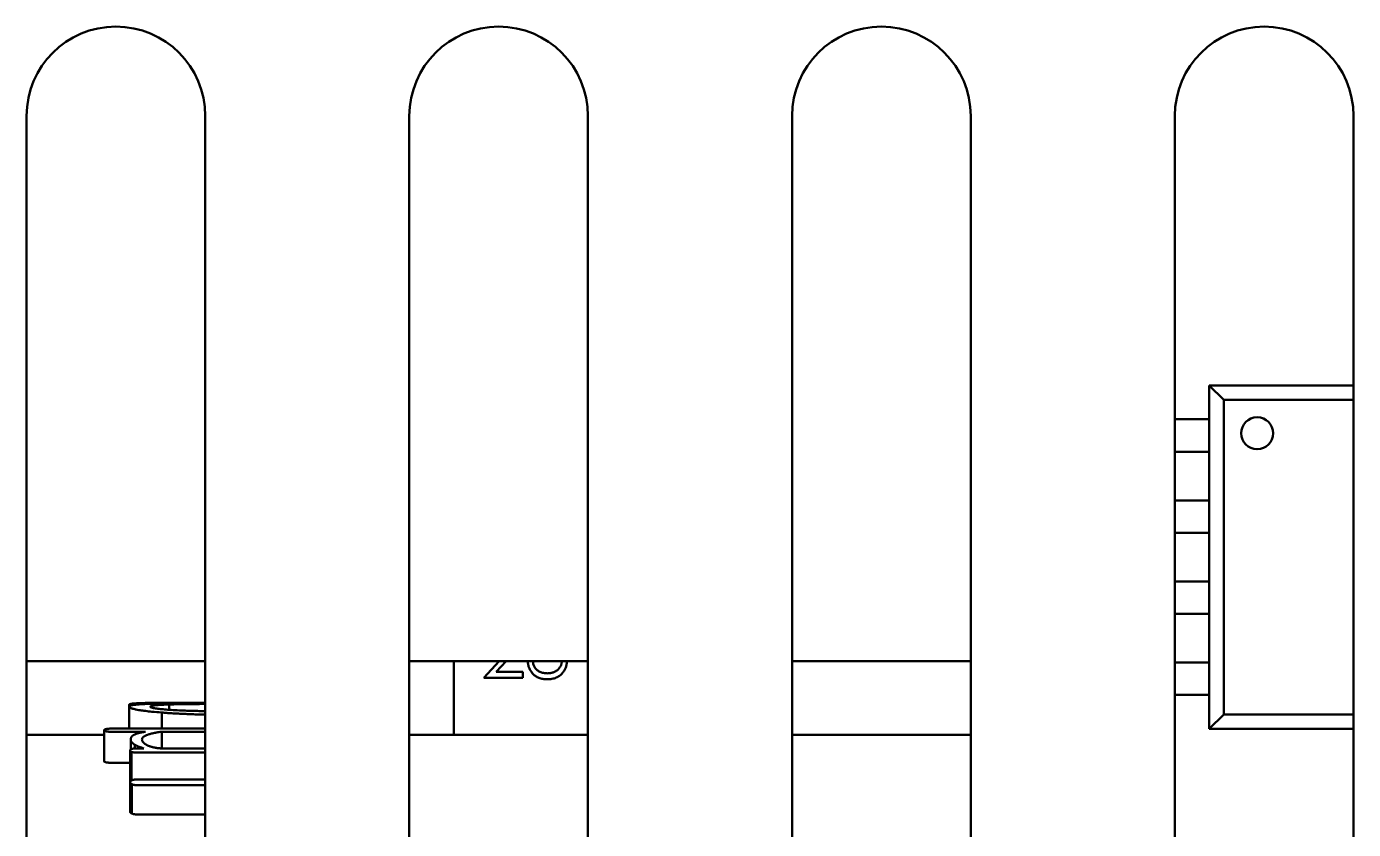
# Model space of a CAD drawing. Header units: millimetres. Extents: x 2121 to 4904, y 892 to 1933.
# Drawn here: x 2774.78 to 2805.98, y 1436.87 to 1455.73 of the extents above; entities that cross this region are included whole.
import ezdxf

# ---------------------------------------------------------------- set-up
doc = ezdxf.new("R2010")
doc.units = ezdxf.units.MM
doc.header["$LTSCALE"] = 1.8
doc.layers.add('외형선(ISO)', color=7, linetype='Continuous', lineweight=50)

msp = doc.modelspace()

# ---------------------------------------------------------------- linework, layer by layer
at = {"layer": '외형선(ISO)', "color": 7}
for p, q in [((2774.779, 1386.133), (2774.779, 1453.633)), ((2778.979, 1453.633), (2778.979, 1386.133)), ((2783.779, 1386.133), (2783.779, 1453.633)), ((2787.979, 1453.633), (2787.979, 1386.133)), ((2792.779, 1386.133), (2792.779, 1453.633)), ((2796.979, 1453.633), (2796.979, 1386.133)), ((2801.779, 1386.133), (2801.779, 1453.633)), ((2805.979, 1453.633), (2805.979, 1386.133)), ((2802.589, 1447.303), (2805.979, 1447.303)), ((2802.589, 1439.233), (2802.589, 1447.303)), ((2802.589, 1447.303), (2802.93, 1446.961)), ((2805.979, 1446.961), (2802.93, 1446.961)), ((2802.93, 1446.961), (2802.93, 1439.574)), ((2801.779, 1446.506), (2802.289, 1446.506)), ((2802.589, 1446.506), (2802.289, 1446.506)), ((2801.779, 1445.744), (2802.289, 1445.744)), ((2802.589, 1445.744), (2802.289, 1445.744)), ((2801.779, 1444.601), (2802.289, 1444.601)), ((2802.589, 1444.601), (2802.289, 1444.601)), ((2801.779, 1443.839), (2802.289, 1443.839)), ((2802.589, 1443.839), (2802.289, 1443.839)), ((2801.779, 1442.696), (2802.289, 1442.696)), ((2802.589, 1442.696), (2802.289, 1442.696)), ((2801.779, 1441.934), (2802.289, 1441.934)), ((2802.589, 1441.934), (2802.289, 1441.934)), ((2774.779, 1440.824), (2778.979, 1440.824)), ((2783.779, 1440.824), (2787.979, 1440.824)), ((2784.829, 1439.094), (2784.829, 1440.824)), ((2785.529, 1440.434), (2785.895, 1440.824)), ((2786.054, 1440.824), (2785.818, 1440.572)), ((2792.779, 1440.824), (2796.979, 1440.824)), ((2785.818, 1440.572), (2786.446, 1440.572)), ((2786.446, 1440.572), (2786.446, 1440.434)), ((2801.779, 1440.791), (2802.289, 1440.791)), ((2802.589, 1440.791), (2802.289, 1440.791)), ((2786.446, 1440.434), (2785.529, 1440.434)), ((2801.779, 1440.029), (2802.289, 1440.029)), ((2802.589, 1440.029), (2802.289, 1440.029)), ((2777.189, 1439.753), (2777.189, 1439.796)), ((2777.189, 1439.239), (2777.189, 1439.753)), ((2777.963, 1439.239), (2777.963, 1439.617)), ((2778.123, 1439.844), (2778.979, 1439.844)), ((2778.132, 1439.682), (2778.132, 1439.807)), ((2802.589, 1439.233), (2802.93, 1439.574)), ((2802.93, 1439.574), (2805.979, 1439.574)), ((2774.779, 1439.094), (2776.601, 1439.094)), ((2776.601, 1438.473), (2776.601, 1439.202)), ((2777.227, 1438.749), (2777.227, 1438.986)), ((2777.956, 1438.774), (2777.956, 1439.165)), ((2783.779, 1439.094), (2787.979, 1439.094)), ((2792.779, 1439.094), (2796.979, 1439.094)), ((2805.979, 1439.233), (2802.589, 1439.233)), ((2777.212, 1438.013), (2777.212, 1438.727)), ((2777.246, 1438.02), (2777.246, 1438.692)), ((2777.325, 1438.773), (2777.325, 1438.86)), ((2777.212, 1438.437), (2776.773, 1438.437)), ((2777.212, 1437.289), (2777.212, 1437.979)), ((2777.256, 1437.244), (2777.256, 1437.932)), ((2778.979, 1437.223), (2777.375, 1437.223))]:
    msp.add_line(p, q, dxfattribs=at)
msp.add_circle((2803.714, 1446.178), 0.375, dxfattribs=at)
for centre in [(2776.879, 1453.633), (2785.879, 1453.633), (2794.879, 1453.633), (2803.879, 1453.633)]:
    msp.add_arc(centre, 2.1, 0, 180, dxfattribs=at)
for points in [[(2786.567, 1440.816), (2786.567, 1440.819), (2786.567, 1440.821), (2786.567, 1440.824)], [(2786.689, 1440.824), (2786.689, 1440.82), (2786.689, 1440.816), (2786.688, 1440.812)], [(2778.976, 1439.844), (2778.977, 1439.844), (2778.978, 1439.844), (2778.979, 1439.844)], [(2778.979, 1439.239), (2778.244, 1439.239), (2777.508, 1439.239), (2776.773, 1439.239)], [(2777.956, 1439.165), (2778.297, 1439.165), (2778.638, 1439.165), (2778.979, 1439.165)], [(2777.36, 1438.676), (2777.899, 1438.676), (2778.439, 1438.676), (2778.979, 1438.676)], [(2778.979, 1438.774), (2778.634, 1438.774), (2778.29, 1438.774), (2777.946, 1438.774)], [(2778.979, 1438.044), (2778.444, 1438.044), (2777.909, 1438.044), (2777.375, 1438.044)], [(2777.375, 1437.91), (2777.909, 1437.91), (2778.444, 1437.91), (2778.979, 1437.91)]]:
    msp.add_open_spline(points, degree=3, dxfattribs=at)
for points, knots in [([(2787.025, 1440.537), (2787.038, 1440.538), (2787.063, 1440.538), (2787.098, 1440.542), (2787.132, 1440.549), (2787.164, 1440.559), (2787.194, 1440.57), (2787.222, 1440.585), (2787.248, 1440.603), (2787.272, 1440.623), (2787.293, 1440.645), (2787.312, 1440.668), (2787.328, 1440.692), (2787.341, 1440.716), (2787.351, 1440.742), (2787.358, 1440.769), (2787.363, 1440.796), (2787.363, 1440.815), (2787.363, 1440.824)], [0, 0, 0, 0, 0.0765589, 0.1491614, 0.2188268, 0.2855671, 0.3503131, 0.4141252, 0.4771792, 0.540368, 0.6022024, 0.6620337, 0.7199344, 0.7759074, 0.8311149, 0.8866674, 0.9425524, 0.9998452, 0.9998452, 0.9998452, 0.9998452]), ([(2787.484, 1440.824), (2787.484, 1440.812), (2787.484, 1440.787), (2787.479, 1440.75), (2787.471, 1440.713), (2787.46, 1440.677), (2787.445, 1440.643), (2787.427, 1440.61), (2787.407, 1440.577), (2787.391, 1440.557), (2787.382, 1440.547)], [0.0082514, 0.0082514, 0.0082514, 0.0082514, 0.1281582, 0.2536731, 0.3773253, 0.4993846, 0.6229184, 0.7458394, 0.8713953, 1, 1, 1, 1]), ([(2787.024, 1440.399), (2787.006, 1440.399), (2786.971, 1440.4), (2786.919, 1440.406), (2786.871, 1440.416), (2786.827, 1440.43), (2786.785, 1440.449), (2786.748, 1440.471), (2786.713, 1440.498), (2786.683, 1440.528), (2786.656, 1440.561), (2786.632, 1440.595), (2786.612, 1440.63), (2786.596, 1440.665), (2786.583, 1440.702), (2786.574, 1440.739), (2786.568, 1440.777), (2786.568, 1440.803), (2786.567, 1440.816)], [0, 0, 0, 0, 0.078556, 0.152863, 0.22356, 0.290375, 0.355403, 0.418291, 0.480389, 0.543073, 0.604924, 0.664398, 0.721943, 0.778375, 0.83383, 0.888861, 0.944089, 1, 1, 1, 1]), ([(2786.688, 1440.812), (2786.689, 1440.8), (2786.69, 1440.775), (2786.698, 1440.74), (2786.712, 1440.705), (2786.73, 1440.672), (2786.753, 1440.642), (2786.781, 1440.615), (2786.813, 1440.591), (2786.849, 1440.572), (2786.889, 1440.556), (2786.932, 1440.546), (2786.978, 1440.538), (2787.009, 1440.538), (2787.025, 1440.537)], [0, 0, 0, 0, 0.074898, 0.148596, 0.224471, 0.302323, 0.381919, 0.461149, 0.542417, 0.626716, 0.714597, 0.804903, 0.900127, 1, 1, 1, 1]), ([(2787.382, 1440.547), (2787.372, 1440.535), (2787.35, 1440.512), (2787.314, 1440.481), (2787.274, 1440.456), (2787.23, 1440.435), (2787.183, 1440.419), (2787.133, 1440.407), (2787.08, 1440.4), (2787.043, 1440.399), (2787.024, 1440.399)], [0, 0, 0, 0, 0.119283, 0.237093, 0.354796, 0.474576, 0.59746, 0.724926, 0.858883, 1, 1, 1, 1]), ([(2777.189, 1439.796), (2777.189, 1439.798), (2777.19, 1439.801), (2777.192, 1439.803), (2777.194, 1439.806), (2777.198, 1439.808), (2777.202, 1439.81), (2777.204, 1439.811), (2777.206, 1439.812), (2777.209, 1439.813), (2777.214, 1439.815), (2777.221, 1439.817), (2777.228, 1439.819), (2777.232, 1439.82), (2777.236, 1439.821), (2777.24, 1439.821), (2777.249, 1439.823), (2777.258, 1439.825), (2777.269, 1439.826), (2777.274, 1439.827), (2777.28, 1439.827), (2777.286, 1439.828), (2777.297, 1439.829), (2777.31, 1439.83), (2777.324, 1439.832), (2777.331, 1439.832), (2777.338, 1439.833), (2777.346, 1439.833), (2777.36, 1439.834), (2777.376, 1439.835), (2777.393, 1439.836), (2777.402, 1439.836), (2777.411, 1439.837), (2777.42, 1439.837), (2777.447, 1439.838), (2777.476, 1439.839), (2777.508, 1439.84), (2777.551, 1439.841), (2777.598, 1439.842), (2777.649, 1439.843)], [0, 0, 0, 0, 0.083333, 0.083333, 0.083333, 0.166667, 0.166667, 0.166667, 0.208333, 0.208333, 0.208333, 0.291667, 0.291667, 0.291667, 0.333333, 0.333333, 0.333333, 0.416667, 0.416667, 0.416667, 0.458333, 0.458333, 0.458333, 0.541667, 0.541667, 0.541667, 0.583333, 0.583333, 0.583333, 0.666667, 0.666667, 0.666667, 0.708333, 0.708333, 0.708333, 0.833333, 0.833333, 0.833333, 1, 1, 1, 1]), ([(2777.919, 1439.828), (2777.878, 1439.827), (2777.84, 1439.826), (2777.802, 1439.825), (2777.765, 1439.824), (2777.73, 1439.823), (2777.696, 1439.822), (2777.679, 1439.822), (2777.663, 1439.821), (2777.647, 1439.821), (2777.614, 1439.819), (2777.584, 1439.818), (2777.555, 1439.817), (2777.541, 1439.816), (2777.527, 1439.815), (2777.514, 1439.814), (2777.486, 1439.813), (2777.461, 1439.811), (2777.437, 1439.81), (2777.426, 1439.809), (2777.414, 1439.808), (2777.403, 1439.807), (2777.381, 1439.805), (2777.361, 1439.803), (2777.342, 1439.801), (2777.333, 1439.8), (2777.324, 1439.799), (2777.316, 1439.798), (2777.299, 1439.796), (2777.284, 1439.793), (2777.27, 1439.791), (2777.264, 1439.789), (2777.257, 1439.788), (2777.251, 1439.787), (2777.234, 1439.783), (2777.22, 1439.779), (2777.209, 1439.774), (2777.196, 1439.768), (2777.189, 1439.761), (2777.189, 1439.753)], [0, 0, 0, 0, 0.083333, 0.083333, 0.083333, 0.166667, 0.166667, 0.166667, 0.208333, 0.208333, 0.208333, 0.291667, 0.291667, 0.291667, 0.333333, 0.333333, 0.333333, 0.416667, 0.416667, 0.416667, 0.458333, 0.458333, 0.458333, 0.541667, 0.541667, 0.541667, 0.583333, 0.583333, 0.583333, 0.666667, 0.666667, 0.666667, 0.708333, 0.708333, 0.708333, 0.833333, 0.833333, 0.833333, 1, 1, 1, 1]), ([(2777.189, 1439.753), (2777.189, 1439.749), (2777.191, 1439.745), (2777.195, 1439.741), (2777.198, 1439.738), (2777.204, 1439.734), (2777.211, 1439.73), (2777.214, 1439.728), (2777.218, 1439.726), (2777.223, 1439.724), (2777.232, 1439.72), (2777.242, 1439.716), (2777.255, 1439.712), (2777.261, 1439.71), (2777.268, 1439.708), (2777.275, 1439.706), (2777.289, 1439.702), (2777.306, 1439.698), (2777.323, 1439.694), (2777.332, 1439.692), (2777.342, 1439.69), (2777.352, 1439.688), (2777.371, 1439.684), (2777.393, 1439.68), (2777.416, 1439.676), (2777.428, 1439.674), (2777.44, 1439.672), (2777.452, 1439.67), (2777.478, 1439.667), (2777.504, 1439.663), (2777.533, 1439.659), (2777.547, 1439.657), (2777.562, 1439.655), (2777.577, 1439.653), (2777.623, 1439.648), (2777.673, 1439.642), (2777.726, 1439.637), (2777.798, 1439.63), (2777.877, 1439.623), (2777.963, 1439.617)], [0, 0, 0, 0, 0.083333, 0.083333, 0.083333, 0.166667, 0.166667, 0.166667, 0.208333, 0.208333, 0.208333, 0.291667, 0.291667, 0.291667, 0.333333, 0.333333, 0.333333, 0.416667, 0.416667, 0.416667, 0.458333, 0.458333, 0.458333, 0.541667, 0.541667, 0.541667, 0.583333, 0.583333, 0.583333, 0.666667, 0.666667, 0.666667, 0.708333, 0.708333, 0.708333, 0.833333, 0.833333, 0.833333, 1, 1, 1, 1]), ([(2777.649, 1439.843), (2777.675, 1439.843), (2777.702, 1439.843), (2777.73, 1439.843), (2777.757, 1439.844), (2777.786, 1439.844), (2777.816, 1439.844), (2777.831, 1439.844), (2777.846, 1439.844), (2777.861, 1439.844), (2777.892, 1439.844), (2777.923, 1439.844), (2777.956, 1439.844), (2777.972, 1439.844), (2777.988, 1439.844), (2778.005, 1439.844), (2778.038, 1439.844), (2778.072, 1439.844), (2778.107, 1439.844), (2778.125, 1439.844), (2778.143, 1439.844), (2778.161, 1439.844), (2778.197, 1439.844), (2778.234, 1439.844), (2778.271, 1439.844), (2778.29, 1439.844), (2778.309, 1439.844), (2778.329, 1439.844), (2778.367, 1439.844), (2778.407, 1439.844), (2778.447, 1439.844), (2778.468, 1439.844), (2778.488, 1439.844), (2778.509, 1439.844), (2778.571, 1439.844), (2778.635, 1439.844), (2778.701, 1439.844), (2778.789, 1439.844), (2778.881, 1439.844), (2778.976, 1439.844)], [0, 0, 0, 0, 0.083333, 0.083333, 0.083333, 0.166667, 0.166667, 0.166667, 0.208333, 0.208333, 0.208333, 0.291667, 0.291667, 0.291667, 0.333333, 0.333333, 0.333333, 0.416667, 0.416667, 0.416667, 0.458333, 0.458333, 0.458333, 0.541667, 0.541667, 0.541667, 0.583333, 0.583333, 0.583333, 0.666667, 0.666667, 0.666667, 0.708333, 0.708333, 0.708333, 0.833333, 0.833333, 0.833333, 1, 1, 1, 1]), ([(2777.689, 1439.753), (2777.689, 1439.758), (2777.693, 1439.762), (2777.701, 1439.766), (2777.704, 1439.767), (2777.706, 1439.768), (2777.708, 1439.769), (2777.714, 1439.771), (2777.72, 1439.773), (2777.727, 1439.775), (2777.73, 1439.776), (2777.734, 1439.776), (2777.738, 1439.777), (2777.747, 1439.779), (2777.756, 1439.781), (2777.766, 1439.782), (2777.771, 1439.783), (2777.777, 1439.784), (2777.782, 1439.785), (2777.793, 1439.786), (2777.806, 1439.788), (2777.819, 1439.789), (2777.826, 1439.79), (2777.833, 1439.79), (2777.84, 1439.791), (2777.854, 1439.792), (2777.869, 1439.794), (2777.886, 1439.795), (2777.894, 1439.795), (2777.903, 1439.796), (2777.911, 1439.796), (2777.937, 1439.798), (2777.966, 1439.8), (2777.997, 1439.801), (2778.037, 1439.803), (2778.083, 1439.805), (2778.132, 1439.807)], [0, 0, 0, 0, 0.166667, 0.166667, 0.166667, 0.208333, 0.208333, 0.208333, 0.291667, 0.291667, 0.291667, 0.333333, 0.333333, 0.333333, 0.416667, 0.416667, 0.416667, 0.458333, 0.458333, 0.458333, 0.541667, 0.541667, 0.541667, 0.583333, 0.583333, 0.583333, 0.666667, 0.666667, 0.666667, 0.708333, 0.708333, 0.708333, 0.833333, 0.833333, 0.833333, 1, 1, 1, 1]), ([(2778.226, 1439.676), (2778.167, 1439.68), (2778.112, 1439.683), (2778.062, 1439.687), (2778.05, 1439.688), (2778.038, 1439.689), (2778.026, 1439.69), (2778.002, 1439.692), (2777.98, 1439.694), (2777.959, 1439.696), (2777.948, 1439.697), (2777.938, 1439.698), (2777.928, 1439.699), (2777.908, 1439.701), (2777.889, 1439.703), (2777.872, 1439.705), (2777.863, 1439.706), (2777.855, 1439.707), (2777.847, 1439.709), (2777.831, 1439.711), (2777.816, 1439.713), (2777.802, 1439.715), (2777.795, 1439.716), (2777.789, 1439.717), (2777.782, 1439.718), (2777.77, 1439.721), (2777.759, 1439.723), (2777.749, 1439.725), (2777.744, 1439.726), (2777.739, 1439.727), (2777.735, 1439.729), (2777.726, 1439.731), (2777.719, 1439.733), (2777.712, 1439.736), (2777.709, 1439.737), (2777.707, 1439.738), (2777.704, 1439.739), (2777.699, 1439.741), (2777.695, 1439.744), (2777.693, 1439.746), (2777.69, 1439.748), (2777.689, 1439.751), (2777.689, 1439.753)], [0, 0, 0, 0, 0.166667, 0.166667, 0.166667, 0.208333, 0.208333, 0.208333, 0.291667, 0.291667, 0.291667, 0.333333, 0.333333, 0.333333, 0.416667, 0.416667, 0.416667, 0.458333, 0.458333, 0.458333, 0.541667, 0.541667, 0.541667, 0.583333, 0.583333, 0.583333, 0.666667, 0.666667, 0.666667, 0.708333, 0.708333, 0.708333, 0.791667, 0.791667, 0.791667, 0.833333, 0.833333, 0.833333, 0.916667, 0.916667, 0.916667, 1, 1, 1, 1]), ([(2778.979, 1439.838), (2778.949, 1439.838), (2778.92, 1439.838), (2778.891, 1439.838), (2778.864, 1439.838), (2778.837, 1439.838), (2778.81, 1439.838), (2778.756, 1439.837), (2778.704, 1439.837), (2778.653, 1439.837), (2778.628, 1439.837), (2778.602, 1439.836), (2778.577, 1439.836), (2778.527, 1439.836), (2778.479, 1439.836), (2778.431, 1439.835), (2778.408, 1439.835), (2778.384, 1439.835), (2778.361, 1439.835), (2778.292, 1439.834), (2778.225, 1439.833), (2778.161, 1439.832), (2778.075, 1439.831), (2777.995, 1439.83), (2777.919, 1439.828)], [0.372648, 0.372648, 0.372648, 0.372648, 0.4166667, 0.4166667, 0.4166667, 0.4583333, 0.4583333, 0.4583333, 0.5416667, 0.5416667, 0.5416667, 0.5833333, 0.5833333, 0.5833333, 0.6666667, 0.6666667, 0.6666667, 0.7083333, 0.7083333, 0.7083333, 0.8333333, 0.8333333, 0.8333333, 1, 1, 1, 1]), ([(2777.963, 1439.617), (2777.998, 1439.614), (2778.035, 1439.611), (2778.074, 1439.608), (2778.112, 1439.605), (2778.151, 1439.603), (2778.192, 1439.6), (2778.213, 1439.599), (2778.233, 1439.597), (2778.254, 1439.596), (2778.296, 1439.594), (2778.34, 1439.591), (2778.384, 1439.589), (2778.407, 1439.588), (2778.429, 1439.587), (2778.452, 1439.586), (2778.498, 1439.584), (2778.545, 1439.582), (2778.594, 1439.58), (2778.618, 1439.579), (2778.643, 1439.578), (2778.668, 1439.577), (2778.717, 1439.575), (2778.768, 1439.574), (2778.821, 1439.572), (2778.847, 1439.572), (2778.873, 1439.571), (2778.9, 1439.57), (2778.926, 1439.57), (2778.952, 1439.569), (2778.979, 1439.568)], [0, 0, 0, 0, 0.0833333, 0.0833333, 0.0833333, 0.1666667, 0.1666667, 0.1666667, 0.2083333, 0.2083333, 0.2083333, 0.2916667, 0.2916667, 0.2916667, 0.3333333, 0.3333333, 0.3333333, 0.4166667, 0.4166667, 0.4166667, 0.4583333, 0.4583333, 0.4583333, 0.5416667, 0.5416667, 0.5416667, 0.5833333, 0.5833333, 0.5833333, 0.6234677, 0.6234677, 0.6234677, 0.6234677]), ([(2778.132, 1439.807), (2778.204, 1439.808), (2778.279, 1439.81), (2778.358, 1439.811), (2778.378, 1439.812), (2778.398, 1439.812), (2778.418, 1439.812), (2778.458, 1439.813), (2778.5, 1439.813), (2778.542, 1439.814), (2778.563, 1439.814), (2778.584, 1439.815), (2778.605, 1439.815), (2778.648, 1439.815), (2778.692, 1439.816), (2778.737, 1439.816), (2778.759, 1439.816), (2778.782, 1439.817), (2778.804, 1439.817), (2778.85, 1439.817), (2778.896, 1439.818), (2778.943, 1439.818), (2778.955, 1439.818), (2778.967, 1439.818), (2778.979, 1439.818)], [0, 0, 0, 0, 0.1666667, 0.1666667, 0.1666667, 0.2083333, 0.2083333, 0.2083333, 0.2916667, 0.2916667, 0.2916667, 0.3333333, 0.3333333, 0.3333333, 0.4166667, 0.4166667, 0.4166667, 0.4583333, 0.4583333, 0.4583333, 0.5416667, 0.5416667, 0.5416667, 0.5622278, 0.5622278, 0.5622278, 0.5622278]), ([(2778.979, 1439.649), (2778.974, 1439.649), (2778.97, 1439.649), (2778.965, 1439.649), (2778.92, 1439.65), (2778.877, 1439.651), (2778.834, 1439.652), (2778.813, 1439.653), (2778.791, 1439.653), (2778.771, 1439.654), (2778.729, 1439.655), (2778.688, 1439.656), (2778.649, 1439.657), (2778.629, 1439.658), (2778.61, 1439.659), (2778.591, 1439.659), (2778.533, 1439.661), (2778.478, 1439.664), (2778.425, 1439.666), (2778.354, 1439.669), (2778.288, 1439.672), (2778.226, 1439.676)], [0.4499448, 0.4499448, 0.4499448, 0.4499448, 0.4583333, 0.4583333, 0.4583333, 0.5416667, 0.5416667, 0.5416667, 0.5833333, 0.5833333, 0.5833333, 0.6666667, 0.6666667, 0.6666667, 0.7083333, 0.7083333, 0.7083333, 0.8333333, 0.8333333, 0.8333333, 1, 1, 1, 1]), ([(2776.645, 1439.228), (2776.643, 1439.228), (2776.64, 1439.227), (2776.638, 1439.226), (2776.636, 1439.226), (2776.634, 1439.225), (2776.632, 1439.225), (2776.631, 1439.224), (2776.63, 1439.224), (2776.629, 1439.224), (2776.627, 1439.223), (2776.625, 1439.222), (2776.623, 1439.222), (2776.622, 1439.221), (2776.621, 1439.221), (2776.621, 1439.221), (2776.619, 1439.22), (2776.617, 1439.219), (2776.616, 1439.219), (2776.615, 1439.218), (2776.615, 1439.218), (2776.614, 1439.218), (2776.613, 1439.217), (2776.611, 1439.216), (2776.61, 1439.215), (2776.61, 1439.215), (2776.609, 1439.215), (2776.609, 1439.214), (2776.608, 1439.214), (2776.607, 1439.213), (2776.606, 1439.212), (2776.605, 1439.212), (2776.605, 1439.211), (2776.605, 1439.211), (2776.604, 1439.21), (2776.603, 1439.209), (2776.602, 1439.207), (2776.601, 1439.206), (2776.601, 1439.204), (2776.601, 1439.202)], [0, 0, 0, 0, 0.083333, 0.083333, 0.083333, 0.166667, 0.166667, 0.166667, 0.208333, 0.208333, 0.208333, 0.291667, 0.291667, 0.291667, 0.333333, 0.333333, 0.333333, 0.416667, 0.416667, 0.416667, 0.458333, 0.458333, 0.458333, 0.541667, 0.541667, 0.541667, 0.583333, 0.583333, 0.583333, 0.666667, 0.666667, 0.666667, 0.708333, 0.708333, 0.708333, 0.833333, 0.833333, 0.833333, 1, 1, 1, 1]), ([(2776.601, 1439.202), (2776.601, 1439.201), (2776.601, 1439.201), (2776.601, 1439.2), (2776.601, 1439.199), (2776.602, 1439.198), (2776.602, 1439.198), (2776.602, 1439.197), (2776.603, 1439.197), (2776.603, 1439.196), (2776.603, 1439.196), (2776.604, 1439.195), (2776.605, 1439.194), (2776.605, 1439.194), (2776.605, 1439.194), (2776.606, 1439.193), (2776.607, 1439.192), (2776.608, 1439.192), (2776.609, 1439.191), (2776.609, 1439.191), (2776.61, 1439.19), (2776.61, 1439.19), (2776.611, 1439.189), (2776.613, 1439.188), (2776.614, 1439.188), (2776.615, 1439.187), (2776.615, 1439.187), (2776.616, 1439.187), (2776.617, 1439.186), (2776.619, 1439.185), (2776.621, 1439.185), (2776.621, 1439.184), (2776.622, 1439.184), (2776.623, 1439.184), (2776.626, 1439.183), (2776.629, 1439.182), (2776.632, 1439.181), (2776.636, 1439.18), (2776.64, 1439.178), (2776.645, 1439.177)], [0, 0, 0, 0, 0.083333, 0.083333, 0.083333, 0.166667, 0.166667, 0.166667, 0.208333, 0.208333, 0.208333, 0.291667, 0.291667, 0.291667, 0.333333, 0.333333, 0.333333, 0.416667, 0.416667, 0.416667, 0.458333, 0.458333, 0.458333, 0.541667, 0.541667, 0.541667, 0.583333, 0.583333, 0.583333, 0.666667, 0.666667, 0.666667, 0.708333, 0.708333, 0.708333, 0.833333, 0.833333, 0.833333, 1, 1, 1, 1]), ([(2776.773, 1439.239), (2776.769, 1439.239), (2776.765, 1439.239), (2776.76, 1439.239), (2776.756, 1439.238), (2776.752, 1439.238), (2776.748, 1439.238), (2776.746, 1439.238), (2776.744, 1439.238), (2776.742, 1439.238), (2776.738, 1439.238), (2776.734, 1439.238), (2776.73, 1439.238), (2776.728, 1439.238), (2776.726, 1439.238), (2776.724, 1439.237), (2776.72, 1439.237), (2776.717, 1439.237), (2776.713, 1439.237), (2776.711, 1439.237), (2776.709, 1439.237), (2776.707, 1439.236), (2776.704, 1439.236), (2776.7, 1439.236), (2776.697, 1439.236), (2776.695, 1439.235), (2776.693, 1439.235), (2776.691, 1439.235), (2776.688, 1439.235), (2776.685, 1439.234), (2776.681, 1439.234), (2776.68, 1439.234), (2776.678, 1439.234), (2776.677, 1439.233), (2776.672, 1439.233), (2776.667, 1439.232), (2776.663, 1439.231), (2776.656, 1439.23), (2776.651, 1439.229), (2776.645, 1439.228)], [0, 0, 0, 0, 0.083333, 0.083333, 0.083333, 0.166667, 0.166667, 0.166667, 0.208333, 0.208333, 0.208333, 0.291667, 0.291667, 0.291667, 0.333333, 0.333333, 0.333333, 0.416667, 0.416667, 0.416667, 0.458333, 0.458333, 0.458333, 0.541667, 0.541667, 0.541667, 0.583333, 0.583333, 0.583333, 0.666667, 0.666667, 0.666667, 0.708333, 0.708333, 0.708333, 0.833333, 0.833333, 0.833333, 1, 1, 1, 1]), ([(2776.645, 1439.177), (2776.648, 1439.176), (2776.651, 1439.176), (2776.654, 1439.175), (2776.657, 1439.175), (2776.659, 1439.174), (2776.663, 1439.173), (2776.664, 1439.173), (2776.666, 1439.173), (2776.667, 1439.173), (2776.67, 1439.172), (2776.673, 1439.172), (2776.677, 1439.171), (2776.678, 1439.171), (2776.68, 1439.171), (2776.681, 1439.17), (2776.685, 1439.17), (2776.688, 1439.169), (2776.691, 1439.169), (2776.693, 1439.169), (2776.695, 1439.169), (2776.697, 1439.168), (2776.7, 1439.168), (2776.704, 1439.168), (2776.707, 1439.167), (2776.709, 1439.167), (2776.711, 1439.167), (2776.713, 1439.167), (2776.717, 1439.167), (2776.72, 1439.167), (2776.724, 1439.166), (2776.726, 1439.166), (2776.728, 1439.166), (2776.73, 1439.166), (2776.736, 1439.166), (2776.742, 1439.165), (2776.748, 1439.165), (2776.756, 1439.165), (2776.765, 1439.165), (2776.773, 1439.165)], [0, 0, 0, 0, 0.083333, 0.083333, 0.083333, 0.166667, 0.166667, 0.166667, 0.208333, 0.208333, 0.208333, 0.291667, 0.291667, 0.291667, 0.333333, 0.333333, 0.333333, 0.416667, 0.416667, 0.416667, 0.458333, 0.458333, 0.458333, 0.541667, 0.541667, 0.541667, 0.583333, 0.583333, 0.583333, 0.666667, 0.666667, 0.666667, 0.708333, 0.708333, 0.708333, 0.833333, 0.833333, 0.833333, 1, 1, 1, 1]), ([(2776.773, 1439.165), (2776.796, 1439.165), (2776.818, 1439.165), (2776.84, 1439.165), (2776.862, 1439.165), (2776.884, 1439.165), (2776.906, 1439.165), (2776.918, 1439.165), (2776.929, 1439.165), (2776.94, 1439.165), (2776.962, 1439.165), (2776.984, 1439.165), (2777.006, 1439.165), (2777.017, 1439.165), (2777.028, 1439.165), (2777.039, 1439.165), (2777.062, 1439.165), (2777.084, 1439.165), (2777.106, 1439.165), (2777.117, 1439.165), (2777.128, 1439.165), (2777.139, 1439.165), (2777.161, 1439.165), (2777.184, 1439.165), (2777.206, 1439.165), (2777.217, 1439.165), (2777.228, 1439.165), (2777.239, 1439.165), (2777.261, 1439.165), (2777.283, 1439.165), (2777.306, 1439.165), (2777.317, 1439.165), (2777.328, 1439.165), (2777.339, 1439.165), (2777.416, 1439.165), (2777.494, 1439.165), (2777.572, 1439.165)], [0, 0, 0, 0, 0.00443512, 0.00443512, 0.00443512, 0.00887024, 0.00887024, 0.00887024, 0.0110878, 0.0110878, 0.0110878, 0.01552292, 0.01552292, 0.01552292, 0.01774048, 0.01774048, 0.01774048, 0.0221756, 0.0221756, 0.0221756, 0.02439316, 0.02439316, 0.02439316, 0.02882828, 0.02882828, 0.02882828, 0.03104584, 0.03104584, 0.03104584, 0.03548096, 0.03548096, 0.03548096, 0.03769852, 0.03769852, 0.03769852, 0.05322145, 0.05322145, 0.05322145, 0.05322145]), ([(2777.325, 1439.104), (2777.32, 1439.101), (2777.315, 1439.099), (2777.31, 1439.096), (2777.305, 1439.093), (2777.3, 1439.091), (2777.295, 1439.088), (2777.293, 1439.087), (2777.291, 1439.085), (2777.289, 1439.084), (2777.284, 1439.081), (2777.28, 1439.078), (2777.276, 1439.075), (2777.274, 1439.074), (2777.272, 1439.072), (2777.271, 1439.071), (2777.267, 1439.068), (2777.263, 1439.065), (2777.26, 1439.062), (2777.259, 1439.06), (2777.257, 1439.059), (2777.256, 1439.057), (2777.253, 1439.054), (2777.25, 1439.051), (2777.247, 1439.047), (2777.246, 1439.046), (2777.245, 1439.044), (2777.244, 1439.042), (2777.242, 1439.039), (2777.24, 1439.035), (2777.238, 1439.032), (2777.237, 1439.03), (2777.236, 1439.028), (2777.235, 1439.026), (2777.233, 1439.021), (2777.231, 1439.015), (2777.229, 1439.01), (2777.228, 1439.002), (2777.227, 1438.994), (2777.227, 1438.986)], [0, 0, 0, 0, 0.083333, 0.083333, 0.083333, 0.166667, 0.166667, 0.166667, 0.208333, 0.208333, 0.208333, 0.291667, 0.291667, 0.291667, 0.333333, 0.333333, 0.333333, 0.416667, 0.416667, 0.416667, 0.458333, 0.458333, 0.458333, 0.541667, 0.541667, 0.541667, 0.583333, 0.583333, 0.583333, 0.666667, 0.666667, 0.666667, 0.708333, 0.708333, 0.708333, 0.833333, 0.833333, 0.833333, 1, 1, 1, 1]), ([(2777.227, 1438.986), (2777.227, 1438.982), (2777.227, 1438.979), (2777.227, 1438.975), (2777.228, 1438.971), (2777.229, 1438.967), (2777.229, 1438.964), (2777.23, 1438.962), (2777.23, 1438.96), (2777.231, 1438.958), (2777.232, 1438.955), (2777.234, 1438.951), (2777.235, 1438.947), (2777.236, 1438.946), (2777.237, 1438.944), (2777.238, 1438.942), (2777.24, 1438.938), (2777.242, 1438.935), (2777.244, 1438.931), (2777.245, 1438.93), (2777.246, 1438.928), (2777.247, 1438.926), (2777.25, 1438.922), (2777.253, 1438.919), (2777.256, 1438.915), (2777.257, 1438.914), (2777.259, 1438.912), (2777.26, 1438.91), (2777.263, 1438.907), (2777.267, 1438.903), (2777.271, 1438.9), (2777.272, 1438.898), (2777.274, 1438.896), (2777.276, 1438.895), (2777.282, 1438.89), (2777.288, 1438.885), (2777.295, 1438.88), (2777.304, 1438.873), (2777.314, 1438.866), (2777.325, 1438.86)], [0, 0, 0, 0, 0.083333, 0.083333, 0.083333, 0.166667, 0.166667, 0.166667, 0.208333, 0.208333, 0.208333, 0.291667, 0.291667, 0.291667, 0.333333, 0.333333, 0.333333, 0.416667, 0.416667, 0.416667, 0.458333, 0.458333, 0.458333, 0.541667, 0.541667, 0.541667, 0.583333, 0.583333, 0.583333, 0.666667, 0.666667, 0.666667, 0.708333, 0.708333, 0.708333, 0.833333, 0.833333, 0.833333, 1, 1, 1, 1]), ([(2777.572, 1439.165), (2777.563, 1439.164), (2777.554, 1439.162), (2777.545, 1439.161), (2777.536, 1439.16), (2777.528, 1439.158), (2777.52, 1439.157), (2777.516, 1439.156), (2777.511, 1439.155), (2777.507, 1439.155), (2777.499, 1439.153), (2777.491, 1439.152), (2777.484, 1439.15), (2777.48, 1439.149), (2777.476, 1439.149), (2777.472, 1439.148), (2777.464, 1439.146), (2777.457, 1439.145), (2777.45, 1439.143), (2777.446, 1439.142), (2777.443, 1439.141), (2777.439, 1439.141), (2777.432, 1439.139), (2777.425, 1439.137), (2777.419, 1439.136), (2777.415, 1439.135), (2777.412, 1439.134), (2777.409, 1439.133), (2777.402, 1439.131), (2777.396, 1439.129), (2777.39, 1439.127), (2777.387, 1439.127), (2777.384, 1439.126), (2777.381, 1439.125), (2777.372, 1439.122), (2777.363, 1439.119), (2777.355, 1439.116), (2777.345, 1439.112), (2777.335, 1439.108), (2777.325, 1439.104)], [0, 0, 0, 0, 0.083333, 0.083333, 0.083333, 0.166667, 0.166667, 0.166667, 0.208333, 0.208333, 0.208333, 0.291667, 0.291667, 0.291667, 0.333333, 0.333333, 0.333333, 0.416667, 0.416667, 0.416667, 0.458333, 0.458333, 0.458333, 0.541667, 0.541667, 0.541667, 0.583333, 0.583333, 0.583333, 0.666667, 0.666667, 0.666667, 0.708333, 0.708333, 0.708333, 0.833333, 0.833333, 0.833333, 1, 1, 1, 1]), ([(2777.493, 1438.989), (2777.493, 1438.992), (2777.493, 1438.995), (2777.494, 1438.998), (2777.494, 1439.002), (2777.495, 1439.005), (2777.496, 1439.008), (2777.497, 1439.01), (2777.498, 1439.011), (2777.498, 1439.013), (2777.5, 1439.016), (2777.502, 1439.019), (2777.504, 1439.022), (2777.505, 1439.023), (2777.506, 1439.025), (2777.507, 1439.026), (2777.509, 1439.029), (2777.512, 1439.032), (2777.515, 1439.035), (2777.517, 1439.037), (2777.518, 1439.038), (2777.52, 1439.04), (2777.523, 1439.043), (2777.527, 1439.046), (2777.53, 1439.049), (2777.532, 1439.05), (2777.534, 1439.051), (2777.536, 1439.053), (2777.541, 1439.056), (2777.545, 1439.059), (2777.55, 1439.061), (2777.552, 1439.063), (2777.555, 1439.064), (2777.557, 1439.066), (2777.565, 1439.07), (2777.573, 1439.074), (2777.582, 1439.078), (2777.594, 1439.083), (2777.607, 1439.088), (2777.621, 1439.093)], [0, 0, 0, 0, 0.083333, 0.083333, 0.083333, 0.166667, 0.166667, 0.166667, 0.208333, 0.208333, 0.208333, 0.291667, 0.291667, 0.291667, 0.333333, 0.333333, 0.333333, 0.416667, 0.416667, 0.416667, 0.458333, 0.458333, 0.458333, 0.541667, 0.541667, 0.541667, 0.583333, 0.583333, 0.583333, 0.666667, 0.666667, 0.666667, 0.708333, 0.708333, 0.708333, 0.833333, 0.833333, 0.833333, 1, 1, 1, 1]), ([(2777.626, 1438.845), (2777.619, 1438.848), (2777.611, 1438.852), (2777.605, 1438.855), (2777.598, 1438.859), (2777.591, 1438.862), (2777.585, 1438.866), (2777.582, 1438.868), (2777.579, 1438.869), (2777.576, 1438.871), (2777.57, 1438.875), (2777.565, 1438.879), (2777.56, 1438.882), (2777.557, 1438.884), (2777.554, 1438.886), (2777.552, 1438.888), (2777.547, 1438.892), (2777.542, 1438.896), (2777.538, 1438.9), (2777.536, 1438.902), (2777.534, 1438.904), (2777.532, 1438.905), (2777.528, 1438.909), (2777.524, 1438.913), (2777.521, 1438.917), (2777.519, 1438.92), (2777.517, 1438.922), (2777.516, 1438.924), (2777.513, 1438.928), (2777.51, 1438.932), (2777.508, 1438.936), (2777.506, 1438.938), (2777.505, 1438.94), (2777.504, 1438.942), (2777.501, 1438.949), (2777.498, 1438.955), (2777.497, 1438.962), (2777.494, 1438.971), (2777.493, 1438.98), (2777.493, 1438.989)], [0, 0, 0, 0, 0.083333, 0.083333, 0.083333, 0.166667, 0.166667, 0.166667, 0.208333, 0.208333, 0.208333, 0.291667, 0.291667, 0.291667, 0.333333, 0.333333, 0.333333, 0.416667, 0.416667, 0.416667, 0.458333, 0.458333, 0.458333, 0.541667, 0.541667, 0.541667, 0.583333, 0.583333, 0.583333, 0.666667, 0.666667, 0.666667, 0.708333, 0.708333, 0.708333, 0.833333, 0.833333, 0.833333, 1, 1, 1, 1]), ([(2777.621, 1439.093), (2777.628, 1439.096), (2777.635, 1439.099), (2777.643, 1439.101), (2777.65, 1439.104), (2777.658, 1439.106), (2777.666, 1439.108), (2777.67, 1439.109), (2777.674, 1439.111), (2777.678, 1439.112), (2777.686, 1439.114), (2777.694, 1439.116), (2777.702, 1439.119), (2777.707, 1439.12), (2777.711, 1439.121), (2777.715, 1439.122), (2777.724, 1439.124), (2777.732, 1439.126), (2777.741, 1439.128), (2777.746, 1439.129), (2777.75, 1439.13), (2777.755, 1439.131), (2777.764, 1439.133), (2777.773, 1439.135), (2777.783, 1439.137), (2777.788, 1439.138), (2777.792, 1439.139), (2777.797, 1439.14), (2777.807, 1439.142), (2777.817, 1439.144), (2777.827, 1439.146), (2777.832, 1439.147), (2777.837, 1439.147), (2777.842, 1439.148), (2777.857, 1439.151), (2777.873, 1439.153), (2777.889, 1439.156), (2777.911, 1439.159), (2777.933, 1439.162), (2777.956, 1439.165)], [0, 0, 0, 0, 0.083333, 0.083333, 0.083333, 0.166667, 0.166667, 0.166667, 0.208333, 0.208333, 0.208333, 0.291667, 0.291667, 0.291667, 0.333333, 0.333333, 0.333333, 0.416667, 0.416667, 0.416667, 0.458333, 0.458333, 0.458333, 0.541667, 0.541667, 0.541667, 0.583333, 0.583333, 0.583333, 0.666667, 0.666667, 0.666667, 0.708333, 0.708333, 0.708333, 0.833333, 0.833333, 0.833333, 1, 1, 1, 1]), ([(2777.251, 1438.761), (2777.249, 1438.76), (2777.247, 1438.759), (2777.245, 1438.758), (2777.243, 1438.757), (2777.241, 1438.757), (2777.239, 1438.756), (2777.238, 1438.755), (2777.238, 1438.755), (2777.237, 1438.755), (2777.235, 1438.754), (2777.233, 1438.753), (2777.232, 1438.752), (2777.231, 1438.752), (2777.23, 1438.751), (2777.229, 1438.751), (2777.228, 1438.75), (2777.227, 1438.749), (2777.225, 1438.748), (2777.225, 1438.748), (2777.224, 1438.747), (2777.224, 1438.747), (2777.222, 1438.746), (2777.221, 1438.745), (2777.22, 1438.744), (2777.22, 1438.743), (2777.219, 1438.743), (2777.219, 1438.742), (2777.218, 1438.741), (2777.217, 1438.74), (2777.216, 1438.739), (2777.216, 1438.739), (2777.216, 1438.738), (2777.215, 1438.738), (2777.214, 1438.736), (2777.214, 1438.735), (2777.213, 1438.733), (2777.212, 1438.731), (2777.212, 1438.729), (2777.212, 1438.727)], [0, 0, 0, 0, 0.083333, 0.083333, 0.083333, 0.166667, 0.166667, 0.166667, 0.208333, 0.208333, 0.208333, 0.291667, 0.291667, 0.291667, 0.333333, 0.333333, 0.333333, 0.416667, 0.416667, 0.416667, 0.458333, 0.458333, 0.458333, 0.541667, 0.541667, 0.541667, 0.583333, 0.583333, 0.583333, 0.666667, 0.666667, 0.666667, 0.708333, 0.708333, 0.708333, 0.833333, 0.833333, 0.833333, 1, 1, 1, 1]), ([(2777.212, 1438.727), (2777.212, 1438.725), (2777.212, 1438.724), (2777.212, 1438.723), (2777.212, 1438.722), (2777.213, 1438.721), (2777.213, 1438.72), (2777.213, 1438.719), (2777.213, 1438.719), (2777.213, 1438.718), (2777.214, 1438.717), (2777.214, 1438.716), (2777.215, 1438.715), (2777.215, 1438.715), (2777.215, 1438.714), (2777.216, 1438.714), (2777.216, 1438.713), (2777.217, 1438.712), (2777.218, 1438.711), (2777.218, 1438.71), (2777.219, 1438.71), (2777.219, 1438.709), (2777.22, 1438.708), (2777.221, 1438.707), (2777.222, 1438.706), (2777.223, 1438.706), (2777.223, 1438.705), (2777.224, 1438.705), (2777.225, 1438.704), (2777.226, 1438.703), (2777.227, 1438.702), (2777.228, 1438.702), (2777.229, 1438.701), (2777.229, 1438.701), (2777.231, 1438.699), (2777.234, 1438.698), (2777.236, 1438.697), (2777.239, 1438.695), (2777.243, 1438.694), (2777.246, 1438.692)], [0, 0, 0, 0, 0.083333, 0.083333, 0.083333, 0.166667, 0.166667, 0.166667, 0.208333, 0.208333, 0.208333, 0.291667, 0.291667, 0.291667, 0.333333, 0.333333, 0.333333, 0.416667, 0.416667, 0.416667, 0.458333, 0.458333, 0.458333, 0.541667, 0.541667, 0.541667, 0.583333, 0.583333, 0.583333, 0.666667, 0.666667, 0.666667, 0.708333, 0.708333, 0.708333, 0.833333, 0.833333, 0.833333, 1, 1, 1, 1]), ([(2777.246, 1438.692), (2777.249, 1438.691), (2777.251, 1438.69), (2777.254, 1438.689), (2777.257, 1438.689), (2777.259, 1438.688), (2777.262, 1438.687), (2777.263, 1438.687), (2777.265, 1438.686), (2777.266, 1438.686), (2777.269, 1438.685), (2777.272, 1438.685), (2777.274, 1438.684), (2777.276, 1438.684), (2777.277, 1438.683), (2777.279, 1438.683), (2777.282, 1438.683), (2777.285, 1438.682), (2777.288, 1438.682), (2777.289, 1438.681), (2777.291, 1438.681), (2777.292, 1438.681), (2777.295, 1438.68), (2777.299, 1438.68), (2777.302, 1438.679), (2777.303, 1438.679), (2777.305, 1438.679), (2777.307, 1438.679), (2777.31, 1438.678), (2777.313, 1438.678), (2777.317, 1438.678), (2777.318, 1438.678), (2777.32, 1438.678), (2777.322, 1438.677), (2777.327, 1438.677), (2777.332, 1438.677), (2777.337, 1438.677), (2777.345, 1438.676), (2777.352, 1438.676), (2777.36, 1438.676)], [0, 0, 0, 0, 0.083333, 0.083333, 0.083333, 0.166667, 0.166667, 0.166667, 0.208333, 0.208333, 0.208333, 0.291667, 0.291667, 0.291667, 0.333333, 0.333333, 0.333333, 0.416667, 0.416667, 0.416667, 0.458333, 0.458333, 0.458333, 0.541667, 0.541667, 0.541667, 0.583333, 0.583333, 0.583333, 0.666667, 0.666667, 0.666667, 0.708333, 0.708333, 0.708333, 0.833333, 0.833333, 0.833333, 1, 1, 1, 1]), ([(2777.365, 1438.774), (2777.361, 1438.774), (2777.357, 1438.774), (2777.353, 1438.774), (2777.35, 1438.774), (2777.346, 1438.774), (2777.342, 1438.774), (2777.341, 1438.774), (2777.339, 1438.774), (2777.337, 1438.774), (2777.334, 1438.774), (2777.33, 1438.773), (2777.327, 1438.773), (2777.325, 1438.773), (2777.323, 1438.773), (2777.321, 1438.773), (2777.318, 1438.773), (2777.315, 1438.772), (2777.312, 1438.772), (2777.31, 1438.772), (2777.308, 1438.772), (2777.307, 1438.772), (2777.303, 1438.771), (2777.3, 1438.771), (2777.297, 1438.77), (2777.296, 1438.77), (2777.294, 1438.77), (2777.293, 1438.77), (2777.29, 1438.769), (2777.287, 1438.769), (2777.284, 1438.768), (2777.282, 1438.768), (2777.281, 1438.768), (2777.279, 1438.767), (2777.275, 1438.767), (2777.271, 1438.766), (2777.267, 1438.765), (2777.261, 1438.764), (2777.256, 1438.762), (2777.251, 1438.761)], [0, 0, 0, 0, 0.083333, 0.083333, 0.083333, 0.166667, 0.166667, 0.166667, 0.208333, 0.208333, 0.208333, 0.291667, 0.291667, 0.291667, 0.333333, 0.333333, 0.333333, 0.416667, 0.416667, 0.416667, 0.458333, 0.458333, 0.458333, 0.541667, 0.541667, 0.541667, 0.583333, 0.583333, 0.583333, 0.666667, 0.666667, 0.666667, 0.708333, 0.708333, 0.708333, 0.833333, 0.833333, 0.833333, 1, 1, 1, 1]), ([(2777.325, 1438.86), (2777.33, 1438.857), (2777.334, 1438.854), (2777.339, 1438.851), (2777.343, 1438.849), (2777.348, 1438.846), (2777.353, 1438.843), (2777.356, 1438.842), (2777.358, 1438.841), (2777.361, 1438.84), (2777.366, 1438.837), (2777.371, 1438.834), (2777.376, 1438.832), (2777.379, 1438.831), (2777.381, 1438.829), (2777.384, 1438.828), (2777.389, 1438.826), (2777.395, 1438.823), (2777.4, 1438.821), (2777.403, 1438.819), (2777.406, 1438.818), (2777.409, 1438.817), (2777.415, 1438.815), (2777.421, 1438.812), (2777.427, 1438.81), (2777.43, 1438.809), (2777.433, 1438.808), (2777.436, 1438.806), (2777.442, 1438.804), (2777.448, 1438.802), (2777.455, 1438.8), (2777.458, 1438.798), (2777.461, 1438.797), (2777.464, 1438.796), (2777.474, 1438.793), (2777.484, 1438.79), (2777.494, 1438.787), (2777.508, 1438.782), (2777.522, 1438.778), (2777.537, 1438.774)], [0, 0, 0, 0, 0.083333, 0.083333, 0.083333, 0.166667, 0.166667, 0.166667, 0.208333, 0.208333, 0.208333, 0.291667, 0.291667, 0.291667, 0.333333, 0.333333, 0.333333, 0.416667, 0.416667, 0.416667, 0.458333, 0.458333, 0.458333, 0.541667, 0.541667, 0.541667, 0.583333, 0.583333, 0.583333, 0.666667, 0.666667, 0.666667, 0.708333, 0.708333, 0.708333, 0.833333, 0.833333, 0.833333, 1, 1, 1, 1]), ([(2777.537, 1438.774), (2777.528, 1438.774), (2777.518, 1438.774), (2777.508, 1438.774), (2777.506, 1438.774), (2777.504, 1438.774), (2777.501, 1438.774), (2777.496, 1438.774), (2777.492, 1438.774), (2777.487, 1438.774), (2777.485, 1438.774), (2777.482, 1438.774), (2777.48, 1438.774), (2777.475, 1438.774), (2777.47, 1438.774), (2777.465, 1438.774), (2777.463, 1438.774), (2777.461, 1438.774), (2777.458, 1438.774), (2777.453, 1438.774), (2777.449, 1438.774), (2777.444, 1438.774), (2777.441, 1438.774), (2777.439, 1438.774), (2777.437, 1438.774), (2777.432, 1438.774), (2777.427, 1438.774), (2777.422, 1438.774), (2777.42, 1438.774), (2777.417, 1438.774), (2777.415, 1438.774), (2777.408, 1438.774), (2777.401, 1438.774), (2777.393, 1438.774), (2777.384, 1438.774), (2777.374, 1438.774), (2777.365, 1438.774)], [0, 0, 0, 0, 0.00191641, 0.00191641, 0.00191641, 0.00239551, 0.00239551, 0.00239551, 0.00335372, 0.00335372, 0.00335372, 0.00383282, 0.00383282, 0.00383282, 0.00479103, 0.00479103, 0.00479103, 0.00527013, 0.00527013, 0.00527013, 0.00622833, 0.00622833, 0.00622833, 0.00670744, 0.00670744, 0.00670744, 0.00766564, 0.00766564, 0.00766564, 0.00814474, 0.00814474, 0.00814474, 0.00958205, 0.00958205, 0.00958205, 0.01149846, 0.01149846, 0.01149846, 0.01149846]), ([(2777.946, 1438.774), (2777.935, 1438.775), (2777.924, 1438.776), (2777.914, 1438.777), (2777.903, 1438.778), (2777.893, 1438.779), (2777.883, 1438.78), (2777.877, 1438.78), (2777.872, 1438.781), (2777.867, 1438.782), (2777.857, 1438.783), (2777.847, 1438.784), (2777.838, 1438.786), (2777.833, 1438.786), (2777.828, 1438.787), (2777.823, 1438.788), (2777.813, 1438.789), (2777.804, 1438.791), (2777.795, 1438.793), (2777.79, 1438.794), (2777.786, 1438.795), (2777.781, 1438.795), (2777.772, 1438.797), (2777.763, 1438.799), (2777.754, 1438.801), (2777.75, 1438.802), (2777.746, 1438.803), (2777.741, 1438.805), (2777.733, 1438.807), (2777.724, 1438.809), (2777.716, 1438.811), (2777.712, 1438.813), (2777.708, 1438.814), (2777.704, 1438.815), (2777.692, 1438.819), (2777.68, 1438.823), (2777.669, 1438.827), (2777.654, 1438.833), (2777.64, 1438.839), (2777.626, 1438.845)], [0, 0, 0, 0, 0.083333, 0.083333, 0.083333, 0.166667, 0.166667, 0.166667, 0.208333, 0.208333, 0.208333, 0.291667, 0.291667, 0.291667, 0.333333, 0.333333, 0.333333, 0.416667, 0.416667, 0.416667, 0.458333, 0.458333, 0.458333, 0.541667, 0.541667, 0.541667, 0.583333, 0.583333, 0.583333, 0.666667, 0.666667, 0.666667, 0.708333, 0.708333, 0.708333, 0.833333, 0.833333, 0.833333, 1, 1, 1, 1]), ([(2776.645, 1438.449), (2776.64, 1438.45), (2776.636, 1438.451), (2776.632, 1438.452), (2776.629, 1438.453), (2776.626, 1438.454), (2776.623, 1438.455), (2776.622, 1438.455), (2776.621, 1438.456), (2776.621, 1438.456), (2776.619, 1438.457), (2776.617, 1438.457), (2776.616, 1438.458), (2776.615, 1438.458), (2776.615, 1438.459), (2776.614, 1438.459), (2776.613, 1438.46), (2776.611, 1438.46), (2776.61, 1438.461), (2776.61, 1438.461), (2776.609, 1438.462), (2776.609, 1438.462), (2776.608, 1438.463), (2776.607, 1438.463), (2776.606, 1438.464), (2776.605, 1438.465), (2776.605, 1438.465), (2776.605, 1438.465), (2776.604, 1438.466), (2776.603, 1438.467), (2776.603, 1438.467), (2776.603, 1438.468), (2776.602, 1438.468), (2776.602, 1438.468), (2776.601, 1438.47), (2776.601, 1438.471), (2776.601, 1438.473)], [-1, -1, -1, -1, -0.833333, -0.833333, -0.833333, -0.708333, -0.708333, -0.708333, -0.666667, -0.666667, -0.666667, -0.583333, -0.583333, -0.583333, -0.541667, -0.541667, -0.541667, -0.458333, -0.458333, -0.458333, -0.416667, -0.416667, -0.416667, -0.333333, -0.333333, -0.333333, -0.291667, -0.291667, -0.291667, -0.208333, -0.208333, -0.208333, -0.166667, -0.166667, -0.166667, 0, 0, 0, 0]), ([(2776.773, 1438.437), (2776.765, 1438.437), (2776.756, 1438.437), (2776.748, 1438.437), (2776.742, 1438.437), (2776.736, 1438.438), (2776.73, 1438.438), (2776.728, 1438.438), (2776.726, 1438.438), (2776.724, 1438.438), (2776.72, 1438.438), (2776.717, 1438.439), (2776.713, 1438.439), (2776.711, 1438.439), (2776.709, 1438.439), (2776.707, 1438.439), (2776.704, 1438.44), (2776.7, 1438.44), (2776.697, 1438.44), (2776.695, 1438.44), (2776.693, 1438.441), (2776.691, 1438.441), (2776.688, 1438.441), (2776.685, 1438.442), (2776.681, 1438.442), (2776.68, 1438.442), (2776.678, 1438.443), (2776.677, 1438.443), (2776.673, 1438.443), (2776.67, 1438.444), (2776.667, 1438.444), (2776.666, 1438.444), (2776.664, 1438.445), (2776.663, 1438.445), (2776.656, 1438.446), (2776.651, 1438.447), (2776.645, 1438.449)], [-1, -1, -1, -1, -0.833333, -0.833333, -0.833333, -0.708333, -0.708333, -0.708333, -0.666667, -0.666667, -0.666667, -0.583333, -0.583333, -0.583333, -0.541667, -0.541667, -0.541667, -0.458333, -0.458333, -0.458333, -0.416667, -0.416667, -0.416667, -0.333333, -0.333333, -0.333333, -0.291667, -0.291667, -0.291667, -0.208333, -0.208333, -0.208333, -0.166667, -0.166667, -0.166667, 0, 0, 0, 0]), ([(2777.256, 1438.024), (2777.254, 1438.023), (2777.251, 1438.022), (2777.249, 1438.021), (2777.247, 1438.02), (2777.245, 1438.019), (2777.243, 1438.018), (2777.242, 1438.018), (2777.241, 1438.017), (2777.24, 1438.017), (2777.238, 1438.015), (2777.236, 1438.014), (2777.234, 1438.013), (2777.233, 1438.013), (2777.232, 1438.012), (2777.232, 1438.011), (2777.23, 1438.01), (2777.228, 1438.009), (2777.227, 1438.008), (2777.226, 1438.007), (2777.226, 1438.007), (2777.225, 1438.006), (2777.224, 1438.005), (2777.222, 1438.003), (2777.221, 1438.002), (2777.221, 1438.002), (2777.22, 1438.001), (2777.22, 1438), (2777.219, 1437.999), (2777.218, 1437.998), (2777.217, 1437.996), (2777.216, 1437.996), (2777.216, 1437.995), (2777.216, 1437.994), (2777.215, 1437.992), (2777.214, 1437.99), (2777.213, 1437.988), (2777.212, 1437.985), (2777.212, 1437.982), (2777.212, 1437.979)], [0, 0, 0, 0, 0.083333, 0.083333, 0.083333, 0.166667, 0.166667, 0.166667, 0.208333, 0.208333, 0.208333, 0.291667, 0.291667, 0.291667, 0.333333, 0.333333, 0.333333, 0.416667, 0.416667, 0.416667, 0.458333, 0.458333, 0.458333, 0.541667, 0.541667, 0.541667, 0.583333, 0.583333, 0.583333, 0.666667, 0.666667, 0.666667, 0.708333, 0.708333, 0.708333, 0.833333, 0.833333, 0.833333, 1, 1, 1, 1]), ([(2777.218, 1437.998), (2777.217, 1437.998), (2777.216, 1437.999), (2777.216, 1438), (2777.215, 1438.001), (2777.215, 1438.001), (2777.215, 1438.002), (2777.214, 1438.003), (2777.214, 1438.004), (2777.213, 1438.005), (2777.213, 1438.005), (2777.213, 1438.006), (2777.213, 1438.006), (2777.212, 1438.008), (2777.212, 1438.01), (2777.212, 1438.013)], [-0.4088177, -0.4088177, -0.4088177, -0.4088177, -0.3333333, -0.3333333, -0.3333333, -0.2916667, -0.2916667, -0.2916667, -0.2083333, -0.2083333, -0.2083333, -0.1666667, -0.1666667, -0.1666667, 0, 0, 0, 0]), ([(2777.375, 1438.044), (2777.37, 1438.044), (2777.366, 1438.044), (2777.362, 1438.044), (2777.359, 1438.044), (2777.355, 1438.044), (2777.351, 1438.044), (2777.349, 1438.043), (2777.347, 1438.043), (2777.345, 1438.043), (2777.341, 1438.043), (2777.338, 1438.043), (2777.334, 1438.042), (2777.332, 1438.042), (2777.33, 1438.042), (2777.329, 1438.042), (2777.325, 1438.042), (2777.322, 1438.041), (2777.318, 1438.041), (2777.316, 1438.04), (2777.315, 1438.04), (2777.313, 1438.04), (2777.31, 1438.039), (2777.306, 1438.039), (2777.303, 1438.038), (2777.302, 1438.038), (2777.3, 1438.038), (2777.298, 1438.037), (2777.295, 1438.037), (2777.292, 1438.036), (2777.289, 1438.035), (2777.288, 1438.035), (2777.286, 1438.035), (2777.285, 1438.034), (2777.28, 1438.033), (2777.276, 1438.032), (2777.272, 1438.03), (2777.266, 1438.029), (2777.261, 1438.027), (2777.256, 1438.024)], [0, 0, 0, 0, 0.083333, 0.083333, 0.083333, 0.166667, 0.166667, 0.166667, 0.208333, 0.208333, 0.208333, 0.291667, 0.291667, 0.291667, 0.333333, 0.333333, 0.333333, 0.416667, 0.416667, 0.416667, 0.458333, 0.458333, 0.458333, 0.541667, 0.541667, 0.541667, 0.583333, 0.583333, 0.583333, 0.666667, 0.666667, 0.666667, 0.708333, 0.708333, 0.708333, 0.833333, 0.833333, 0.833333, 1, 1, 1, 1]), ([(2777.212, 1437.979), (2777.212, 1437.977), (2777.212, 1437.976), (2777.212, 1437.974), (2777.212, 1437.973), (2777.213, 1437.971), (2777.213, 1437.97), (2777.213, 1437.969), (2777.214, 1437.968), (2777.214, 1437.967), (2777.214, 1437.966), (2777.215, 1437.965), (2777.216, 1437.963), (2777.216, 1437.962), (2777.216, 1437.962), (2777.217, 1437.961), (2777.218, 1437.96), (2777.219, 1437.958), (2777.22, 1437.957), (2777.22, 1437.956), (2777.221, 1437.956), (2777.221, 1437.955), (2777.222, 1437.954), (2777.224, 1437.952), (2777.225, 1437.951), (2777.226, 1437.951), (2777.226, 1437.95), (2777.227, 1437.949), (2777.228, 1437.948), (2777.23, 1437.947), (2777.232, 1437.946), (2777.232, 1437.945), (2777.233, 1437.944), (2777.234, 1437.944), (2777.237, 1437.942), (2777.24, 1437.94), (2777.243, 1437.939), (2777.247, 1437.937), (2777.251, 1437.934), (2777.256, 1437.932)], [0, 0, 0, 0, 0.083333, 0.083333, 0.083333, 0.166667, 0.166667, 0.166667, 0.208333, 0.208333, 0.208333, 0.291667, 0.291667, 0.291667, 0.333333, 0.333333, 0.333333, 0.416667, 0.416667, 0.416667, 0.458333, 0.458333, 0.458333, 0.541667, 0.541667, 0.541667, 0.583333, 0.583333, 0.583333, 0.666667, 0.666667, 0.666667, 0.708333, 0.708333, 0.708333, 0.833333, 0.833333, 0.833333, 1, 1, 1, 1]), ([(2777.256, 1437.932), (2777.259, 1437.931), (2777.261, 1437.93), (2777.264, 1437.929), (2777.267, 1437.928), (2777.269, 1437.927), (2777.272, 1437.926), (2777.273, 1437.925), (2777.275, 1437.925), (2777.276, 1437.924), (2777.279, 1437.923), (2777.282, 1437.922), (2777.285, 1437.921), (2777.286, 1437.921), (2777.288, 1437.92), (2777.289, 1437.92), (2777.292, 1437.919), (2777.295, 1437.918), (2777.298, 1437.918), (2777.3, 1437.917), (2777.302, 1437.917), (2777.303, 1437.917), (2777.306, 1437.916), (2777.31, 1437.915), (2777.313, 1437.915), (2777.315, 1437.915), (2777.316, 1437.914), (2777.318, 1437.914), (2777.322, 1437.914), (2777.325, 1437.913), (2777.329, 1437.913), (2777.33, 1437.912), (2777.332, 1437.912), (2777.334, 1437.912), (2777.339, 1437.912), (2777.345, 1437.911), (2777.351, 1437.911), (2777.358, 1437.91), (2777.366, 1437.91), (2777.375, 1437.91)], [0, 0, 0, 0, 0.083333, 0.083333, 0.083333, 0.166667, 0.166667, 0.166667, 0.208333, 0.208333, 0.208333, 0.291667, 0.291667, 0.291667, 0.333333, 0.333333, 0.333333, 0.416667, 0.416667, 0.416667, 0.458333, 0.458333, 0.458333, 0.541667, 0.541667, 0.541667, 0.583333, 0.583333, 0.583333, 0.666667, 0.666667, 0.666667, 0.708333, 0.708333, 0.708333, 0.833333, 0.833333, 0.833333, 1, 1, 1, 1]), ([(2777.256, 1437.244), (2777.251, 1437.246), (2777.247, 1437.248), (2777.243, 1437.25), (2777.24, 1437.252), (2777.237, 1437.254), (2777.234, 1437.255), (2777.233, 1437.256), (2777.232, 1437.256), (2777.232, 1437.257), (2777.23, 1437.258), (2777.228, 1437.259), (2777.227, 1437.26), (2777.226, 1437.261), (2777.226, 1437.262), (2777.225, 1437.262), (2777.224, 1437.264), (2777.222, 1437.265), (2777.221, 1437.266), (2777.221, 1437.267), (2777.22, 1437.267), (2777.22, 1437.268), (2777.219, 1437.269), (2777.218, 1437.271), (2777.217, 1437.272), (2777.216, 1437.273), (2777.216, 1437.273), (2777.216, 1437.274), (2777.215, 1437.275), (2777.214, 1437.277), (2777.214, 1437.278), (2777.214, 1437.279), (2777.213, 1437.279), (2777.213, 1437.28), (2777.212, 1437.283), (2777.212, 1437.286), (2777.212, 1437.289)], [-1, -1, -1, -1, -0.833333, -0.833333, -0.833333, -0.708333, -0.708333, -0.708333, -0.666667, -0.666667, -0.666667, -0.583333, -0.583333, -0.583333, -0.541667, -0.541667, -0.541667, -0.458333, -0.458333, -0.458333, -0.416667, -0.416667, -0.416667, -0.333333, -0.333333, -0.333333, -0.291667, -0.291667, -0.291667, -0.208333, -0.208333, -0.208333, -0.166667, -0.166667, -0.166667, 0, 0, 0, 0]), ([(2777.375, 1437.223), (2777.366, 1437.223), (2777.358, 1437.223), (2777.351, 1437.223), (2777.345, 1437.223), (2777.339, 1437.224), (2777.334, 1437.224), (2777.332, 1437.225), (2777.33, 1437.225), (2777.329, 1437.225), (2777.325, 1437.225), (2777.322, 1437.226), (2777.318, 1437.226), (2777.316, 1437.227), (2777.315, 1437.227), (2777.313, 1437.227), (2777.31, 1437.228), (2777.306, 1437.228), (2777.303, 1437.229), (2777.302, 1437.229), (2777.3, 1437.23), (2777.298, 1437.23), (2777.295, 1437.231), (2777.292, 1437.231), (2777.289, 1437.232), (2777.288, 1437.233), (2777.286, 1437.233), (2777.285, 1437.233), (2777.282, 1437.234), (2777.279, 1437.235), (2777.276, 1437.236), (2777.275, 1437.237), (2777.273, 1437.237), (2777.272, 1437.238), (2777.266, 1437.24), (2777.261, 1437.242), (2777.256, 1437.244)], [-1, -1, -1, -1, -0.833333, -0.833333, -0.833333, -0.708333, -0.708333, -0.708333, -0.666667, -0.666667, -0.666667, -0.583333, -0.583333, -0.583333, -0.541667, -0.541667, -0.541667, -0.458333, -0.458333, -0.458333, -0.416667, -0.416667, -0.416667, -0.333333, -0.333333, -0.333333, -0.291667, -0.291667, -0.291667, -0.208333, -0.208333, -0.208333, -0.166667, -0.166667, -0.166667, 0, 0, 0, 0])]:
    msp.add_open_spline(points, degree=3, knots=knots, dxfattribs=at)

doc.saveas('drawing.dxf')
